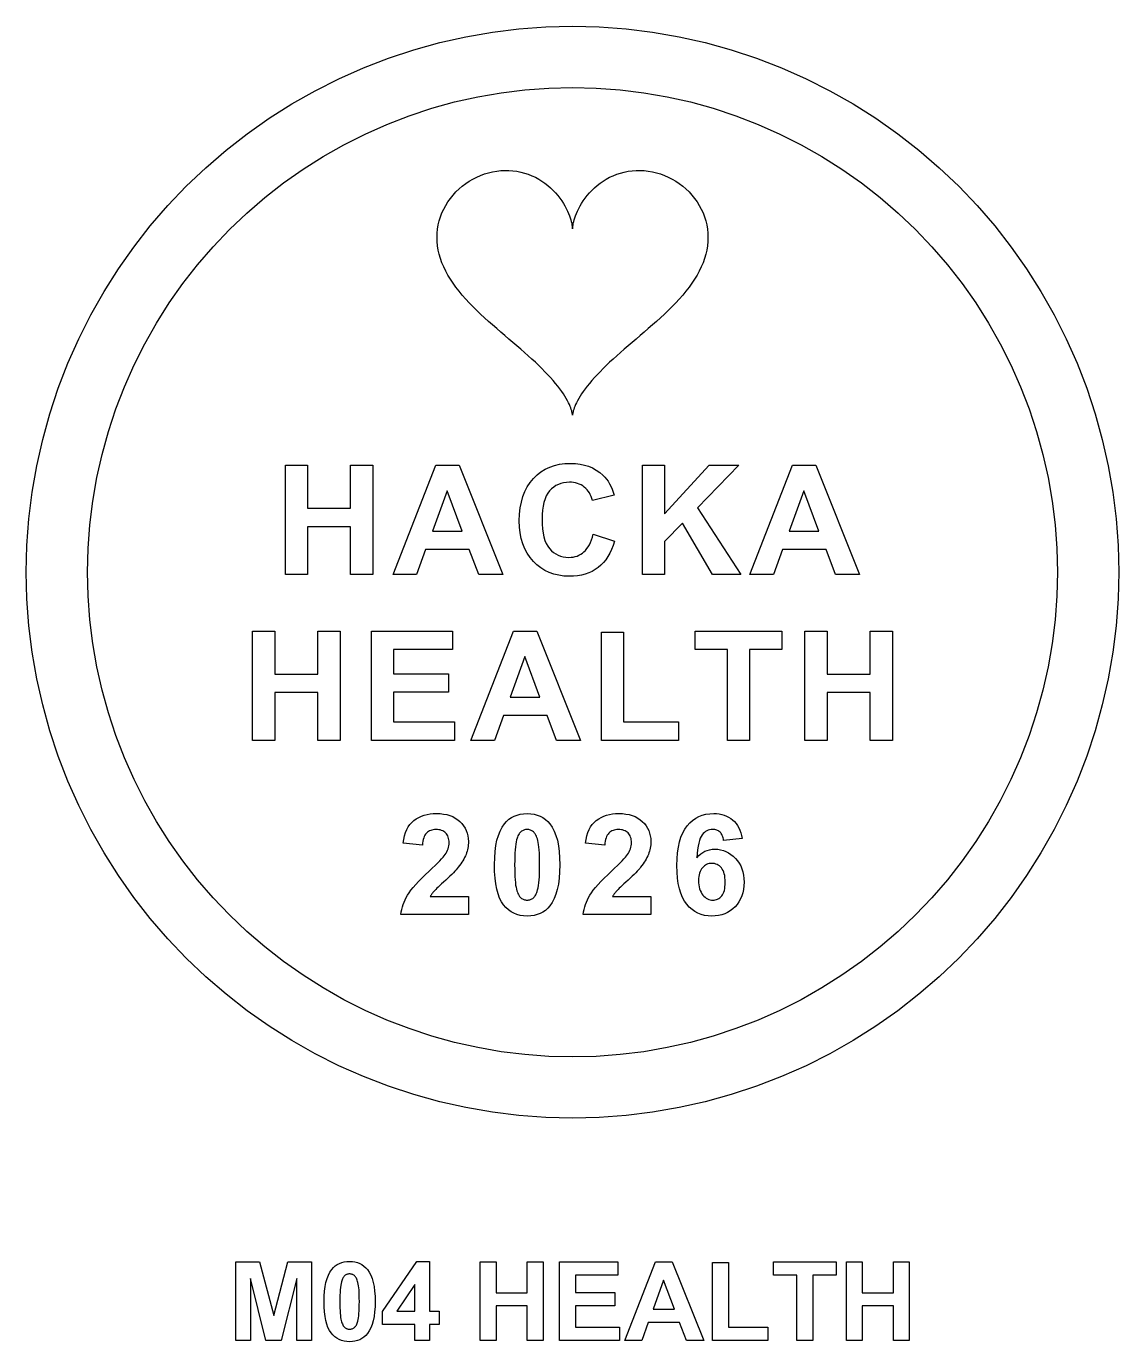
# Model space of a CAD drawing. Header units: millimetres. Extents: x 0 to 300, y 0 to 200.
# Drawn here: x 95.5 to 120.5, y 39.86 to 69.98 of the extents above; entities that cross this region are included whole.
import ezdxf

# ---------------------------------------------------------------- set-up
doc = ezdxf.new("R2010")
doc.units = ezdxf.units.MM
for name, color, linetype in [('CUT', 1, 'Continuous'), ('ENGRAVE', 5, 'Continuous'), ('LABELS', 250, 'Continuous')]:
    doc.layers.add(name, color=color, linetype=linetype)

msp = doc.modelspace()

# ---------------------------------------------------------------- linework, layer by layer
at = {"layer": 'CUT'}
msp.add_lwpolyline([(120.5, 57.481), (120.485, 56.868), (120.44, 56.256), (120.365, 55.647), (120.26, 55.043), (120.125, 54.444), (119.962, 53.853), (119.769, 53.27), (119.548, 52.698), (119.3, 52.137), (119.024, 51.589), (118.722, 51.055), (118.393, 50.537), (118.04, 50.035), (117.663, 49.551), (117.262, 49.087), (116.839, 48.642), (116.394, 48.219), (115.93, 47.819), (115.446, 47.441), (114.945, 47.088), (114.426, 46.76), (113.892, 46.457), (113.344, 46.181), (112.784, 45.933), (112.211, 45.712), (111.629, 45.519), (111.037, 45.356), (110.439, 45.221), (109.834, 45.116), (109.225, 45.041), (108.613, 44.996), (108, 44.981), (107.387, 44.996), (106.775, 45.041), (106.166, 45.116), (105.561, 45.221), (104.963, 45.356), (104.371, 45.519), (103.789, 45.712), (103.216, 45.933), (102.656, 46.181), (102.108, 46.457), (101.574, 46.76), (101.055, 47.088), (100.554, 47.441), (100.07, 47.819), (99.606, 48.219), (99.161, 48.642), (98.738, 49.087), (98.337, 49.551), (97.96, 50.035), (97.607, 50.537), (97.278, 51.055), (96.976, 51.589), (96.7, 52.137), (96.452, 52.698), (96.231, 53.27), (96.038, 53.853), (95.875, 54.444), (95.74, 55.043), (95.635, 55.647), (95.56, 56.256), (95.515, 56.868), (95.5, 57.481), (95.515, 58.094), (95.56, 58.706), (95.635, 59.315), (95.74, 59.92), (95.875, 60.518), (96.038, 61.11), (96.231, 61.692), (96.452, 62.265), (96.7, 62.826), (96.976, 63.374), (97.278, 63.907), (97.607, 64.426), (97.96, 64.927), (98.337, 65.411), (98.738, 65.876), (99.161, 66.32), (99.606, 66.743), (100.07, 67.144), (100.554, 67.521), (101.055, 67.875), (101.574, 68.203), (102.108, 68.505), (102.656, 68.781), (103.216, 69.03), (103.789, 69.25), (104.371, 69.443), (104.963, 69.607), (105.561, 69.741), (106.166, 69.846), (106.775, 69.921), (107.387, 69.966), (108, 69.981), (108.613, 69.966), (109.225, 69.921), (109.834, 69.846), (110.439, 69.741), (111.037, 69.607), (111.629, 69.443), (112.211, 69.25), (112.784, 69.03), (113.344, 68.781), (113.892, 68.505), (114.426, 68.203), (114.945, 67.875), (115.446, 67.521), (115.93, 67.144), (116.394, 66.743), (116.839, 66.32), (117.262, 65.876), (117.663, 65.411), (118.04, 64.927), (118.393, 64.426), (118.722, 63.907), (119.024, 63.374), (119.3, 62.826), (119.548, 62.265), (119.769, 61.692), (119.962, 61.11), (120.125, 60.518), (120.26, 59.92), (120.365, 59.315), (120.44, 58.706), (120.485, 58.094)], close=True, dxfattribs=at)
at = {"layer": 'ENGRAVE'}
for points in [[(119.1, 57.481), (119.086, 56.937), (119.046, 56.393), (118.979, 55.852), (118.886, 55.316), (118.767, 54.784), (118.622, 54.259), (118.451, 53.742), (118.255, 53.234), (118.034, 52.735), (117.789, 52.249), (117.52, 51.775), (117.229, 51.315), (116.915, 50.869), (116.58, 50.44), (116.224, 50.027), (115.849, 49.633), (115.454, 49.257), (115.041, 48.901), (114.612, 48.566), (114.167, 48.252), (113.706, 47.961), (113.232, 47.692), (112.746, 47.447), (112.248, 47.226), (111.739, 47.03), (111.222, 46.86), (110.697, 46.714), (110.165, 46.595), (109.629, 46.502), (109.088, 46.435), (108.545, 46.395), (108, 46.382), (107.455, 46.395), (106.912, 46.435), (106.371, 46.502), (105.835, 46.595), (105.303, 46.714), (104.778, 46.86), (104.261, 47.03), (103.752, 47.226), (103.254, 47.447), (102.768, 47.692), (102.294, 47.961), (101.833, 48.252), (101.388, 48.566), (100.959, 48.901), (100.546, 49.257), (100.151, 49.633), (99.776, 50.027), (99.42, 50.44), (99.085, 50.869), (98.771, 51.315), (98.48, 51.775), (98.211, 52.249), (97.966, 52.735), (97.745, 53.234), (97.549, 53.742), (97.378, 54.259), (97.233, 54.784), (97.114, 55.316), (97.021, 55.852), (96.954, 56.393), (96.914, 56.937), (96.9, 57.481), (96.914, 58.026), (96.954, 58.569), (97.021, 59.11), (97.114, 59.647), (97.233, 60.178), (97.378, 60.703), (97.549, 61.22), (97.745, 61.729), (97.966, 62.227), (98.211, 62.713), (98.48, 63.187), (98.771, 63.648), (99.085, 64.093), (99.42, 64.523), (99.776, 64.935), (100.151, 65.33), (100.546, 65.705), (100.959, 66.061), (101.388, 66.396), (101.833, 66.71), (102.294, 67.002), (102.768, 67.27), (103.254, 67.515), (103.752, 67.736), (104.261, 67.932), (104.778, 68.103), (105.303, 68.248), (105.835, 68.367), (106.371, 68.461), (106.912, 68.527), (107.455, 68.567), (108, 68.581), (108.545, 68.567), (109.088, 68.527), (109.629, 68.461), (110.165, 68.367), (110.697, 68.248), (111.222, 68.103), (111.739, 67.932), (112.248, 67.736), (112.746, 67.515), (113.232, 67.27), (113.706, 67.002), (114.167, 66.71), (114.612, 66.396), (115.041, 66.061), (115.454, 65.705), (115.849, 65.33), (116.224, 64.935), (116.58, 64.523), (116.915, 64.093), (117.229, 63.648), (117.52, 63.187), (117.789, 62.713), (118.034, 62.227), (118.255, 61.729), (118.451, 61.22), (118.622, 60.703), (118.767, 60.178), (118.886, 59.647), (118.979, 59.11), (119.046, 58.569), (119.086, 58.026)], [(108, 65.342), (108, 65.345), (108, 65.353), (108.001, 65.366), (108.004, 65.385), (108.007, 65.409), (108.012, 65.437), (108.019, 65.471), (108.028, 65.509), (108.039, 65.551), (108.054, 65.596), (108.071, 65.645), (108.091, 65.697), (108.115, 65.752), (108.143, 65.808), (108.174, 65.867), (108.209, 65.926), (108.247, 65.987), (108.29, 66.047), (108.337, 66.107), (108.388, 66.167), (108.442, 66.225), (108.501, 66.282), (108.563, 66.336), (108.63, 66.388), (108.699, 66.437), (108.773, 66.482), (108.849, 66.524), (108.929, 66.561), (109.011, 66.594), (109.096, 66.622), (109.183, 66.645), (109.272, 66.663), (109.363, 66.675), (109.455, 66.682), (109.548, 66.683), (109.641, 66.678), (109.735, 66.668), (109.829, 66.651), (109.922, 66.629), (110.014, 66.601), (110.104, 66.568), (110.193, 66.529), (110.279, 66.484), (110.363, 66.435), (110.445, 66.38), (110.522, 66.321), (110.597, 66.257), (110.667, 66.189), (110.733, 66.117), (110.794, 66.041), (110.85, 65.962), (110.901, 65.88), (110.947, 65.795), (110.987, 65.708), (111.021, 65.618), (111.049, 65.527), (111.071, 65.434), (111.087, 65.339), (111.097, 65.244), (111.1, 65.148), (111.097, 65.051), (111.087, 64.955), (111.071, 64.858), (111.049, 64.761), (111.021, 64.664), (110.987, 64.568), (110.947, 64.472), (110.901, 64.377), (110.85, 64.283), (110.794, 64.189), (110.733, 64.097), (110.667, 64.005), (110.597, 63.914), (110.522, 63.825), (110.445, 63.736), (110.363, 63.649), (110.279, 63.562), (110.193, 63.476), (110.104, 63.391), (110.014, 63.307), (109.922, 63.224), (109.829, 63.142), (109.735, 63.061), (109.641, 62.98), (109.548, 62.9), (109.455, 62.821), (109.363, 62.743), (109.272, 62.665), (109.183, 62.588), (109.096, 62.512), (109.011, 62.436), (108.929, 62.362), (108.849, 62.288), (108.773, 62.215), (108.699, 62.144), (108.63, 62.073), (108.563, 62.004), (108.501, 61.936), (108.442, 61.869), (108.388, 61.804), (108.337, 61.741), (108.29, 61.68), (108.247, 61.621), (108.209, 61.564), (108.174, 61.509), (108.143, 61.457), (108.115, 61.408), (108.091, 61.362), (108.071, 61.318), (108.054, 61.278), (108.039, 61.242), (108.028, 61.208), (108.019, 61.179), (108.012, 61.153), (108.007, 61.13), (108.004, 61.112), (108.001, 61.098), (108, 61.088), (108, 61.081), (108, 61.079), (108, 61.081), (108, 61.088), (107.999, 61.098), (107.996, 61.112), (107.993, 61.13), (107.988, 61.153), (107.981, 61.179), (107.972, 61.208), (107.961, 61.242), (107.946, 61.278), (107.929, 61.318), (107.909, 61.362), (107.885, 61.408), (107.857, 61.457), (107.826, 61.509), (107.791, 61.564), (107.753, 61.621), (107.71, 61.68), (107.663, 61.741), (107.612, 61.804), (107.558, 61.869), (107.499, 61.936), (107.437, 62.004), (107.37, 62.073), (107.301, 62.144), (107.227, 62.215), (107.151, 62.288), (107.071, 62.362), (106.989, 62.436), (106.904, 62.512), (106.817, 62.588), (106.728, 62.665), (106.637, 62.743), (106.545, 62.821), (106.452, 62.9), (106.359, 62.98), (106.265, 63.061), (106.171, 63.142), (106.078, 63.224), (105.986, 63.307), (105.896, 63.391), (105.807, 63.476), (105.721, 63.562), (105.637, 63.649), (105.555, 63.736), (105.478, 63.825), (105.403, 63.914), (105.333, 64.005), (105.267, 64.097), (105.206, 64.189), (105.15, 64.283), (105.099, 64.377), (105.053, 64.472), (105.013, 64.568), (104.979, 64.664), (104.951, 64.761), (104.929, 64.858), (104.913, 64.955), (104.903, 65.051), (104.9, 65.148), (104.903, 65.244), (104.913, 65.339), (104.929, 65.434), (104.951, 65.527), (104.979, 65.618), (105.013, 65.708), (105.053, 65.795), (105.099, 65.88), (105.15, 65.962), (105.206, 66.041), (105.267, 66.117), (105.333, 66.189), (105.403, 66.257), (105.478, 66.321), (105.555, 66.38), (105.637, 66.435), (105.721, 66.484), (105.807, 66.529), (105.896, 66.568), (105.986, 66.601), (106.078, 66.629), (106.171, 66.651), (106.265, 66.668), (106.359, 66.678), (106.452, 66.683), (106.545, 66.682), (106.637, 66.675), (106.728, 66.663), (106.817, 66.645), (106.904, 66.622), (106.989, 66.594), (107.071, 66.561), (107.151, 66.524), (107.227, 66.482), (107.301, 66.437), (107.37, 66.388), (107.437, 66.336), (107.499, 66.282), (107.558, 66.225), (107.612, 66.167), (107.663, 66.107), (107.71, 66.047), (107.753, 65.987), (107.791, 65.926), (107.826, 65.867), (107.857, 65.808), (107.885, 65.752), (107.909, 65.697), (107.929, 65.645), (107.946, 65.596), (107.961, 65.551), (107.972, 65.509), (107.981, 65.471), (107.988, 65.437), (107.993, 65.409), (107.996, 65.385), (107.999, 65.366), (108, 65.353), (108, 65.345)], [(108.93, 58.096), (108.895, 58.004), (108.856, 57.918), (108.811, 57.838), (108.762, 57.766), (108.708, 57.7), (108.65, 57.64), (108.587, 57.587), (108.519, 57.541), (108.447, 57.5), (108.371, 57.466), (108.29, 57.438), (108.204, 57.416), (108.115, 57.401), (108.021, 57.392), (107.922, 57.389), (107.801, 57.394), (107.685, 57.41), (107.574, 57.436), (107.469, 57.474), (107.369, 57.521), (107.275, 57.58), (107.187, 57.649), (107.104, 57.729), (107.029, 57.818), (106.964, 57.914), (106.908, 58.019), (106.863, 58.131), (106.828, 58.252), (106.803, 58.38), (106.788, 58.515), (106.783, 58.659), (106.788, 58.811), (106.803, 58.954), (106.829, 59.088), (106.864, 59.213), (106.909, 59.33), (106.965, 59.438), (107.03, 59.538), (107.106, 59.628), (107.189, 59.709), (107.279, 59.78), (107.376, 59.839), (107.479, 59.887), (107.588, 59.925), (107.703, 59.952), (107.825, 59.968), (107.953, 59.974), (108.065, 59.97), (108.172, 59.957), (108.273, 59.936), (108.369, 59.906), (108.459, 59.868), (108.544, 59.821), (108.624, 59.766), (108.698, 59.703), (108.74, 59.66), (108.778, 59.614), (108.814, 59.563), (108.848, 59.507), (108.878, 59.448), (108.906, 59.384), (108.931, 59.315), (108.954, 59.242), (108.454, 59.123), (108.442, 59.17), (108.426, 59.215), (108.408, 59.257), (108.386, 59.297), (108.361, 59.334), (108.334, 59.368), (108.303, 59.4), (108.269, 59.43), (108.233, 59.456), (108.195, 59.479), (108.155, 59.498), (108.114, 59.514), (108.07, 59.526), (108.024, 59.535), (107.977, 59.541), (107.928, 59.542), (107.86, 59.539), (107.795, 59.53), (107.734, 59.514), (107.676, 59.492), (107.621, 59.464), (107.57, 59.43), (107.521, 59.39), (107.476, 59.343), (107.436, 59.289), (107.401, 59.228), (107.371, 59.158), (107.347, 59.081), (107.328, 58.997), (107.314, 58.904), (107.306, 58.804), (107.303, 58.696), (107.306, 58.582), (107.314, 58.476), (107.327, 58.379), (107.346, 58.291), (107.37, 58.21), (107.399, 58.139), (107.434, 58.076), (107.474, 58.021), (107.518, 57.974), (107.566, 57.933), (107.616, 57.899), (107.67, 57.87), (107.727, 57.848), (107.787, 57.833), (107.851, 57.823), (107.917, 57.82), (107.967, 57.822), (108.014, 57.828), (108.06, 57.838), (108.104, 57.852), (108.147, 57.87), (108.187, 57.892), (108.226, 57.918), (108.263, 57.948), (108.298, 57.982), (108.331, 58.021), (108.361, 58.064), (108.388, 58.112), (108.413, 58.165), (108.435, 58.222), (108.454, 58.284), (108.472, 58.35), (108.961, 58.195)], [(101.934, 59.931), (101.934, 58.947), (102.923, 58.947), (102.923, 59.931), (103.428, 59.931), (103.428, 57.431), (102.923, 57.431), (102.923, 58.524), (101.934, 58.524), (101.934, 57.431), (101.429, 57.431), (101.429, 59.931)], [(104.637, 57.999), (104.431, 57.431), (103.896, 57.431), (104.869, 59.931), (105.403, 59.931), (106.404, 57.431), (105.855, 57.431), (105.637, 57.999)], [(110.106, 58.821), (111.125, 59.931), (111.804, 59.931), (110.863, 58.957), (111.855, 57.431), (111.202, 57.431), (110.515, 58.604), (110.106, 58.187), (110.106, 57.431), (109.601, 57.431), (109.601, 59.931), (110.106, 59.931)], [(112.598, 57.431), (112.062, 57.431), (113.036, 59.931), (113.57, 59.931), (114.571, 57.431), (114.022, 57.431), (113.803, 57.999), (112.804, 57.999)], [(105.475, 58.42), (105.13, 59.348), (104.793, 58.42)], [(113.297, 59.348), (112.959, 58.42), (113.641, 58.42)], [(101.185, 55.147), (102.174, 55.147), (102.174, 56.131), (102.679, 56.131), (102.679, 53.631), (102.174, 53.631), (102.174, 54.724), (101.185, 54.724), (101.185, 53.631), (100.68, 53.631), (100.68, 56.131), (101.185, 56.131)], [(105.255, 55.708), (103.906, 55.708), (103.906, 55.154), (105.161, 55.154), (105.161, 54.733), (103.906, 54.733), (103.906, 54.052), (105.302, 54.052), (105.302, 53.631), (103.401, 53.631), (103.401, 56.131), (105.255, 56.131)], [(106.418, 54.199), (106.212, 53.631), (105.676, 53.631), (106.65, 56.131), (107.184, 56.131), (108.185, 53.631), (107.636, 53.631), (107.417, 54.199)], [(109.171, 56.111), (109.171, 54.052), (110.426, 54.052), (110.426, 53.631), (108.666, 53.631), (108.666, 56.111)], [(110.807, 56.131), (112.794, 56.131), (112.794, 55.708), (112.053, 55.708), (112.053, 53.631), (111.549, 53.631), (111.549, 55.708), (110.807, 55.708)], [(113.826, 55.147), (114.815, 55.147), (114.815, 56.131), (115.32, 56.131), (115.32, 53.631), (114.815, 53.631), (114.815, 54.724), (113.826, 54.724), (113.826, 53.631), (113.321, 53.631), (113.321, 56.131), (113.826, 56.131)], [(107.255, 54.62), (106.911, 55.548), (106.573, 54.62)], [(104.073, 49.646), (104.081, 49.704), (104.092, 49.761), (104.106, 49.817), (104.124, 49.872), (104.144, 49.927), (104.167, 49.981), (104.194, 50.034), (104.224, 50.086), (104.259, 50.14), (104.302, 50.199), (104.352, 50.261), (104.411, 50.328), (104.476, 50.399), (104.55, 50.474), (104.631, 50.554), (104.72, 50.638), (104.791, 50.704), (104.854, 50.765), (104.911, 50.821), (104.96, 50.871), (105.002, 50.915), (105.037, 50.954), (105.065, 50.987), (105.085, 51.014), (105.107, 51.048), (105.125, 51.082), (105.141, 51.116), (105.154, 51.15), (105.163, 51.184), (105.171, 51.217), (105.175, 51.251), (105.176, 51.284), (105.175, 51.32), (105.171, 51.353), (105.165, 51.385), (105.156, 51.414), (105.145, 51.442), (105.132, 51.467), (105.116, 51.49), (105.097, 51.511), (105.076, 51.529), (105.054, 51.545), (105.029, 51.559), (105.003, 51.57), (104.974, 51.579), (104.944, 51.585), (104.912, 51.589), (104.878, 51.59), (104.845, 51.589), (104.813, 51.585), (104.783, 51.578), (104.754, 51.569), (104.728, 51.557), (104.703, 51.543), (104.68, 51.526), (104.659, 51.507), (104.639, 51.484), (104.622, 51.458), (104.607, 51.429), (104.594, 51.396), (104.584, 51.36), (104.575, 51.32), (104.569, 51.277), (104.564, 51.231), (104.125, 51.275), (104.138, 51.362), (104.155, 51.444), (104.178, 51.519), (104.206, 51.587), (104.24, 51.649), (104.278, 51.705), (104.322, 51.754), (104.371, 51.797), (104.425, 51.834), (104.481, 51.866), (104.541, 51.894), (104.604, 51.916), (104.671, 51.933), (104.74, 51.946), (104.813, 51.953), (104.889, 51.955), (104.972, 51.953), (105.05, 51.944), (105.124, 51.93), (105.193, 51.91), (105.258, 51.884), (105.318, 51.852), (105.373, 51.815), (105.424, 51.772), (105.47, 51.725), (105.509, 51.675), (105.543, 51.622), (105.57, 51.566), (105.591, 51.508), (105.607, 51.446), (105.616, 51.382), (105.619, 51.315), (105.618, 51.277), (105.615, 51.239), (105.611, 51.201), (105.605, 51.164), (105.597, 51.127), (105.587, 51.091), (105.576, 51.055), (105.563, 51.02), (105.548, 50.984), (105.531, 50.949), (105.512, 50.912), (105.491, 50.876), (105.468, 50.839), (105.443, 50.801), (105.416, 50.764), (105.386, 50.725), (105.364, 50.699), (105.338, 50.669), (105.308, 50.636), (105.274, 50.601), (105.236, 50.563), (105.194, 50.522), (105.148, 50.479), (105.098, 50.432), (105.048, 50.386), (105.003, 50.344), (104.963, 50.307), (104.927, 50.273), (104.897, 50.243), (104.871, 50.217), (104.85, 50.196), (104.833, 50.178), (104.82, 50.162), (104.807, 50.147), (104.795, 50.131), (104.783, 50.116), (104.772, 50.101), (104.762, 50.086), (104.752, 50.07), (104.743, 50.056), (105.619, 50.056), (105.619, 49.646)], [(107.192, 51.922), (107.26, 51.896), (107.323, 51.862), (107.381, 51.821), (107.435, 51.773), (107.484, 51.717), (107.537, 51.641), (107.583, 51.553), (107.621, 51.453), (107.653, 51.342), (107.677, 51.219), (107.695, 51.084), (107.705, 50.938), (107.709, 50.78), (107.705, 50.623), (107.695, 50.477), (107.677, 50.342), (107.652, 50.219), (107.621, 50.108), (107.582, 50.008), (107.536, 49.919), (107.483, 49.842), (107.434, 49.787), (107.38, 49.739), (107.322, 49.699), (107.259, 49.666), (107.192, 49.64), (107.12, 49.622), (107.043, 49.61), (106.962, 49.607), (106.88, 49.611), (106.802, 49.623), (106.729, 49.643), (106.659, 49.671), (106.593, 49.708), (106.532, 49.752), (106.474, 49.804), (106.421, 49.865), (106.373, 49.936), (106.331, 50.019), (106.295, 50.115), (106.267, 50.224), (106.244, 50.345), (106.228, 50.479), (106.218, 50.626), (106.215, 50.785), (106.219, 50.942), (106.229, 51.087), (106.247, 51.221), (106.272, 51.344), (106.303, 51.455), (106.342, 51.555), (106.388, 51.643), (106.441, 51.72), (106.49, 51.775), (106.544, 51.823), (106.602, 51.864), (106.665, 51.897), (106.732, 51.922), (106.804, 51.941), (106.881, 51.952), (106.962, 51.955), (107.043, 51.952), (107.12, 51.941)], [(108.247, 49.646), (108.255, 49.704), (108.266, 49.761), (108.28, 49.817), (108.297, 49.872), (108.318, 49.927), (108.341, 49.981), (108.368, 50.034), (108.398, 50.086), (108.433, 50.14), (108.476, 50.199), (108.526, 50.261), (108.585, 50.328), (108.65, 50.399), (108.724, 50.474), (108.805, 50.554), (108.894, 50.638), (108.965, 50.704), (109.028, 50.765), (109.085, 50.821), (109.134, 50.871), (109.176, 50.915), (109.211, 50.954), (109.239, 50.987), (109.259, 51.014), (109.281, 51.048), (109.299, 51.082), (109.315, 51.116), (109.327, 51.15), (109.337, 51.184), (109.345, 51.217), (109.349, 51.251), (109.35, 51.284), (109.349, 51.32), (109.345, 51.353), (109.339, 51.385), (109.33, 51.414), (109.319, 51.442), (109.306, 51.467), (109.29, 51.49), (109.271, 51.511), (109.25, 51.529), (109.228, 51.545), (109.203, 51.559), (109.177, 51.57), (109.148, 51.579), (109.118, 51.585), (109.086, 51.589), (109.052, 51.59), (109.018, 51.589), (108.987, 51.585), (108.957, 51.578), (108.928, 51.569), (108.902, 51.557), (108.877, 51.543), (108.854, 51.526), (108.832, 51.507), (108.813, 51.484), (108.796, 51.458), (108.781, 51.429), (108.768, 51.396), (108.757, 51.36), (108.749, 51.32), (108.743, 51.277), (108.738, 51.231), (108.299, 51.275), (108.311, 51.362), (108.329, 51.444), (108.352, 51.519), (108.38, 51.587), (108.414, 51.649), (108.452, 51.705), (108.496, 51.754), (108.545, 51.797), (108.599, 51.834), (108.655, 51.866), (108.715, 51.894), (108.778, 51.916), (108.845, 51.933), (108.914, 51.946), (108.987, 51.953), (109.063, 51.955), (109.146, 51.953), (109.224, 51.944), (109.298, 51.93), (109.367, 51.91), (109.432, 51.884), (109.492, 51.852), (109.547, 51.815), (109.598, 51.772), (109.644, 51.725), (109.683, 51.675), (109.717, 51.622), (109.744, 51.566), (109.765, 51.508), (109.78, 51.446), (109.79, 51.382), (109.793, 51.315), (109.792, 51.277), (109.789, 51.239), (109.785, 51.201), (109.779, 51.164), (109.771, 51.127), (109.761, 51.091), (109.75, 51.055), (109.737, 51.02), (109.722, 50.984), (109.705, 50.949), (109.686, 50.912), (109.665, 50.876), (109.642, 50.839), (109.617, 50.801), (109.59, 50.764), (109.56, 50.725), (109.538, 50.699), (109.512, 50.669), (109.482, 50.636), (109.448, 50.601), (109.41, 50.563), (109.368, 50.522), (109.322, 50.479), (109.272, 50.432), (109.222, 50.386), (109.177, 50.344), (109.137, 50.307), (109.101, 50.273), (109.071, 50.243), (109.045, 50.217), (109.024, 50.196), (109.007, 50.178), (108.994, 50.162), (108.981, 50.147), (108.969, 50.131), (108.957, 50.116), (108.946, 50.101), (108.936, 50.086), (108.926, 50.07), (108.917, 50.056), (109.793, 50.056), (109.793, 49.646)], [(111.447, 51.397), (111.439, 51.425), (111.429, 51.45), (111.418, 51.474), (111.406, 51.495), (111.392, 51.514), (111.376, 51.53), (111.359, 51.545), (111.341, 51.558), (111.321, 51.569), (111.3, 51.577), (111.278, 51.584), (111.255, 51.589), (111.231, 51.592), (111.205, 51.593), (111.171, 51.591), (111.138, 51.585), (111.106, 51.575), (111.076, 51.562), (111.047, 51.544), (111.02, 51.522), (110.994, 51.497), (110.969, 51.468), (110.946, 51.432), (110.925, 51.388), (110.907, 51.335), (110.89, 51.274), (110.876, 51.205), (110.864, 51.127), (110.855, 51.04), (110.847, 50.945), (110.89, 50.991), (110.935, 51.03), (110.982, 51.064), (111.032, 51.091), (111.084, 51.112), (111.139, 51.127), (111.197, 51.137), (111.257, 51.14), (111.325, 51.136), (111.39, 51.126), (111.453, 51.11), (111.513, 51.087), (111.571, 51.058), (111.626, 51.021), (111.679, 50.979), (111.73, 50.929), (111.776, 50.875), (111.816, 50.817), (111.85, 50.755), (111.877, 50.689), (111.899, 50.619), (111.914, 50.545), (111.924, 50.468), (111.927, 50.387), (111.923, 50.3), (111.914, 50.219), (111.898, 50.141), (111.875, 50.068), (111.846, 50), (111.81, 49.936), (111.768, 49.876), (111.72, 49.82), (111.666, 49.77), (111.609, 49.727), (111.548, 49.69), (111.483, 49.66), (111.415, 49.637), (111.343, 49.62), (111.267, 49.61), (111.188, 49.607), (111.103, 49.611), (111.021, 49.624), (110.944, 49.645), (110.87, 49.674), (110.801, 49.713), (110.735, 49.759), (110.673, 49.814), (110.615, 49.877), (110.562, 49.951), (110.517, 50.034), (110.478, 50.129), (110.447, 50.235), (110.422, 50.351), (110.405, 50.478), (110.394, 50.616), (110.391, 50.765), (110.394, 50.917), (110.405, 51.059), (110.424, 51.189), (110.449, 51.309), (110.482, 51.417), (110.522, 51.514), (110.57, 51.601), (110.624, 51.676), (110.685, 51.742), (110.75, 51.798), (110.819, 51.846), (110.893, 51.886), (110.971, 51.916), (111.054, 51.938), (111.14, 51.951), (111.232, 51.955), (111.296, 51.953), (111.357, 51.946), (111.415, 51.935), (111.471, 51.919), (111.524, 51.898), (111.574, 51.873), (111.621, 51.843), (111.665, 51.809), (111.706, 51.77), (111.744, 51.727), (111.777, 51.68), (111.806, 51.629), (111.831, 51.574), (111.853, 51.514), (111.871, 51.451), (111.884, 51.383), (111.458, 51.336), (111.453, 51.368)], [(106.904, 51.583), (106.886, 51.577), (106.869, 51.57), (106.852, 51.561), (106.835, 51.551), (106.819, 51.539), (106.804, 51.525), (106.79, 51.508), (106.776, 51.489), (106.764, 51.468), (106.752, 51.444), (106.741, 51.417), (106.731, 51.388), (106.722, 51.356), (106.711, 51.31), (106.702, 51.256), (106.694, 51.195), (106.688, 51.127), (106.683, 51.051), (106.679, 50.968), (106.677, 50.878), (106.676, 50.78), (106.677, 50.683), (106.679, 50.594), (106.682, 50.512), (106.687, 50.439), (106.692, 50.373), (106.699, 50.316), (106.708, 50.266), (106.717, 50.224), (106.728, 50.188), (106.739, 50.155), (106.751, 50.125), (106.763, 50.098), (106.777, 50.074), (106.79, 50.054), (106.805, 50.037), (106.82, 50.023), (106.836, 50.011), (106.852, 50.001), (106.869, 49.992), (106.887, 49.985), (106.905, 49.979), (106.923, 49.976), (106.942, 49.973), (106.962, 49.972), (106.982, 49.973), (107.001, 49.976), (107.02, 49.98), (107.038, 49.985), (107.055, 49.992), (107.072, 50.001), (107.089, 50.011), (107.105, 50.023), (107.12, 50.037), (107.134, 50.054), (107.148, 50.073), (107.16, 50.095), (107.172, 50.119), (107.183, 50.145), (107.193, 50.174), (107.202, 50.206), (107.213, 50.252), (107.222, 50.306), (107.23, 50.366), (107.236, 50.434), (107.241, 50.51), (107.245, 50.593), (107.247, 50.683), (107.248, 50.78), (107.247, 50.878), (107.245, 50.967), (107.242, 51.048), (107.237, 51.122), (107.232, 51.187), (107.225, 51.245), (107.216, 51.295), (107.207, 51.337), (107.196, 51.373), (107.185, 51.406), (107.173, 51.436), (107.161, 51.463), (107.147, 51.487), (107.134, 51.507), (107.119, 51.525), (107.104, 51.539), (107.088, 51.551), (107.072, 51.561), (107.055, 51.57), (107.038, 51.577), (107.019, 51.583), (107.001, 51.587), (106.982, 51.589), (106.962, 51.59), (106.942, 51.589), (106.923, 51.587)], [(110.899, 50.274), (110.91, 50.231), (110.924, 50.191), (110.941, 50.154), (110.961, 50.12), (110.984, 50.089), (111.009, 50.062), (111.035, 50.038), (111.062, 50.018), (111.09, 50.002), (111.118, 49.989), (111.148, 49.98), (111.178, 49.974), (111.21, 49.972), (111.24, 49.974), (111.268, 49.978), (111.296, 49.986), (111.322, 49.996), (111.347, 50.01), (111.37, 50.026), (111.393, 50.046), (111.414, 50.068), (111.433, 50.094), (111.449, 50.124), (111.463, 50.157), (111.475, 50.194), (111.484, 50.236), (111.49, 50.28), (111.494, 50.329), (111.495, 50.382), (111.494, 50.436), (111.49, 50.487), (111.483, 50.533), (111.473, 50.576), (111.461, 50.615), (111.446, 50.651), (111.428, 50.683), (111.407, 50.711), (111.385, 50.735), (111.361, 50.756), (111.335, 50.774), (111.309, 50.789), (111.28, 50.8), (111.251, 50.808), (111.22, 50.813), (111.188, 50.815), (111.157, 50.813), (111.127, 50.809), (111.098, 50.801), (111.07, 50.79), (111.044, 50.776), (111.019, 50.759), (110.995, 50.739), (110.973, 50.715), (110.952, 50.689), (110.934, 50.659), (110.919, 50.627), (110.907, 50.592), (110.897, 50.554), (110.89, 50.512), (110.886, 50.468), (110.885, 50.421), (110.886, 50.369), (110.891, 50.32)]]:
    msp.add_lwpolyline(points, close=True, dxfattribs=at)
at = {"layer": 'LABELS'}
for points in [[(101.162, 40.465), (101.485, 41.693), (102.03, 41.693), (102.03, 39.893), (101.693, 39.893), (101.693, 41.31), (101.335, 39.893), (100.985, 39.893), (100.629, 41.31), (100.629, 39.893), (100.292, 39.893), (100.292, 41.693), (100.836, 41.693)], [(103.131, 41.654), (103.181, 41.627), (103.226, 41.595), (103.269, 41.557), (103.307, 41.514), (103.348, 41.454), (103.384, 41.385), (103.414, 41.307), (103.439, 41.22), (103.458, 41.124), (103.472, 41.018), (103.48, 40.904), (103.483, 40.781), (103.48, 40.657), (103.472, 40.543), (103.458, 40.438), (103.439, 40.342), (103.414, 40.254), (103.383, 40.176), (103.347, 40.107), (103.306, 40.046), (103.268, 40.003), (103.226, 39.966), (103.18, 39.934), (103.131, 39.908), (103.078, 39.888), (103.022, 39.874), (102.962, 39.865), (102.898, 39.862), (102.834, 39.865), (102.773, 39.875), (102.716, 39.891), (102.661, 39.913), (102.61, 39.941), (102.562, 39.976), (102.517, 40.017), (102.475, 40.064), (102.437, 40.12), (102.404, 40.185), (102.377, 40.26), (102.354, 40.345), (102.337, 40.44), (102.324, 40.545), (102.316, 40.66), (102.314, 40.784), (102.317, 40.907), (102.325, 41.021), (102.339, 41.125), (102.358, 41.221), (102.383, 41.308), (102.413, 41.386), (102.449, 41.456), (102.491, 41.516), (102.529, 41.559), (102.571, 41.597), (102.617, 41.628), (102.666, 41.654), (102.718, 41.674), (102.775, 41.689), (102.835, 41.697), (102.898, 41.7), (102.962, 41.697), (103.022, 41.689), (103.078, 41.674)], [(104.724, 41.7), (104.724, 40.558), (104.948, 40.558), (104.948, 40.255), (104.724, 40.255), (104.724, 39.893), (104.39, 39.893), (104.39, 40.255), (103.653, 40.255), (103.653, 40.557), (104.434, 41.7)], [(106.252, 40.984), (106.964, 40.984), (106.964, 41.693), (107.327, 41.693), (107.327, 39.893), (106.964, 39.893), (106.964, 40.68), (106.252, 40.68), (106.252, 39.893), (105.888, 39.893), (105.888, 41.693), (106.252, 41.693)], [(109.038, 41.388), (108.066, 41.388), (108.066, 40.989), (108.97, 40.989), (108.97, 40.686), (108.066, 40.686), (108.066, 40.196), (109.072, 40.196), (109.072, 39.893), (107.703, 39.893), (107.703, 41.693), (109.038, 41.693)], [(109.583, 39.893), (109.197, 39.893), (109.898, 41.693), (110.283, 41.693), (111.003, 39.893), (110.608, 39.893), (110.451, 40.302), (109.731, 40.302)], [(111.569, 40.196), (112.473, 40.196), (112.473, 39.893), (111.206, 39.893), (111.206, 41.678), (111.569, 41.678)], [(112.603, 41.693), (114.034, 41.693), (114.034, 41.388), (113.501, 41.388), (113.501, 39.893), (113.137, 39.893), (113.137, 41.388), (112.603, 41.388)], [(115.345, 40.984), (115.345, 41.693), (115.708, 41.693), (115.708, 39.893), (115.345, 39.893), (115.345, 40.68), (114.633, 40.68), (114.633, 39.893), (114.269, 39.893), (114.269, 41.693), (114.633, 41.693), (114.633, 40.984)], [(102.839, 41.404), (102.825, 41.398), (102.812, 41.392), (102.799, 41.384), (102.787, 41.374), (102.775, 41.363), (102.763, 41.35), (102.753, 41.335), (102.743, 41.318), (102.734, 41.3), (102.725, 41.279), (102.718, 41.256), (102.711, 41.231), (102.702, 41.195), (102.695, 41.153), (102.689, 41.105), (102.684, 41.052), (102.68, 40.992), (102.677, 40.927), (102.675, 40.857), (102.675, 40.781), (102.675, 40.704), (102.677, 40.635), (102.679, 40.571), (102.683, 40.513), (102.687, 40.462), (102.693, 40.417), (102.699, 40.378), (102.707, 40.345), (102.715, 40.317), (102.724, 40.291), (102.733, 40.268), (102.743, 40.247), (102.753, 40.228), (102.764, 40.212), (102.775, 40.199), (102.787, 40.187), (102.8, 40.178), (102.812, 40.17), (102.826, 40.164), (102.839, 40.158), (102.853, 40.154), (102.868, 40.151), (102.883, 40.149), (102.898, 40.148), (102.914, 40.149), (102.929, 40.151), (102.943, 40.154), (102.958, 40.158), (102.971, 40.164), (102.985, 40.171), (102.998, 40.179), (103.01, 40.188), (103.022, 40.199), (103.033, 40.212), (103.044, 40.227), (103.054, 40.244), (103.063, 40.263), (103.071, 40.284), (103.079, 40.306), (103.086, 40.331), (103.095, 40.367), (103.102, 40.409), (103.108, 40.456), (103.113, 40.51), (103.117, 40.569), (103.12, 40.634), (103.121, 40.704), (103.122, 40.781), (103.121, 40.857), (103.12, 40.927), (103.117, 40.99), (103.114, 41.048), (103.109, 41.099), (103.104, 41.144), (103.097, 41.183), (103.09, 41.216), (103.082, 41.244), (103.073, 41.27), (103.064, 41.294), (103.054, 41.315), (103.044, 41.333), (103.033, 41.349), (103.021, 41.363), (103.009, 41.374), (102.997, 41.384), (102.984, 41.392), (102.971, 41.398), (102.957, 41.404), (102.943, 41.408), (102.929, 41.412), (102.914, 41.413), (102.898, 41.414), (102.883, 41.413), (102.868, 41.412), (102.853, 41.408)], [(110.086, 41.273), (109.843, 40.605), (110.334, 40.605)], [(103.976, 40.558), (104.39, 40.558), (104.39, 41.173)]]:
    msp.add_lwpolyline(points, close=True, dxfattribs=at)

doc.saveas('drawing.dxf')
